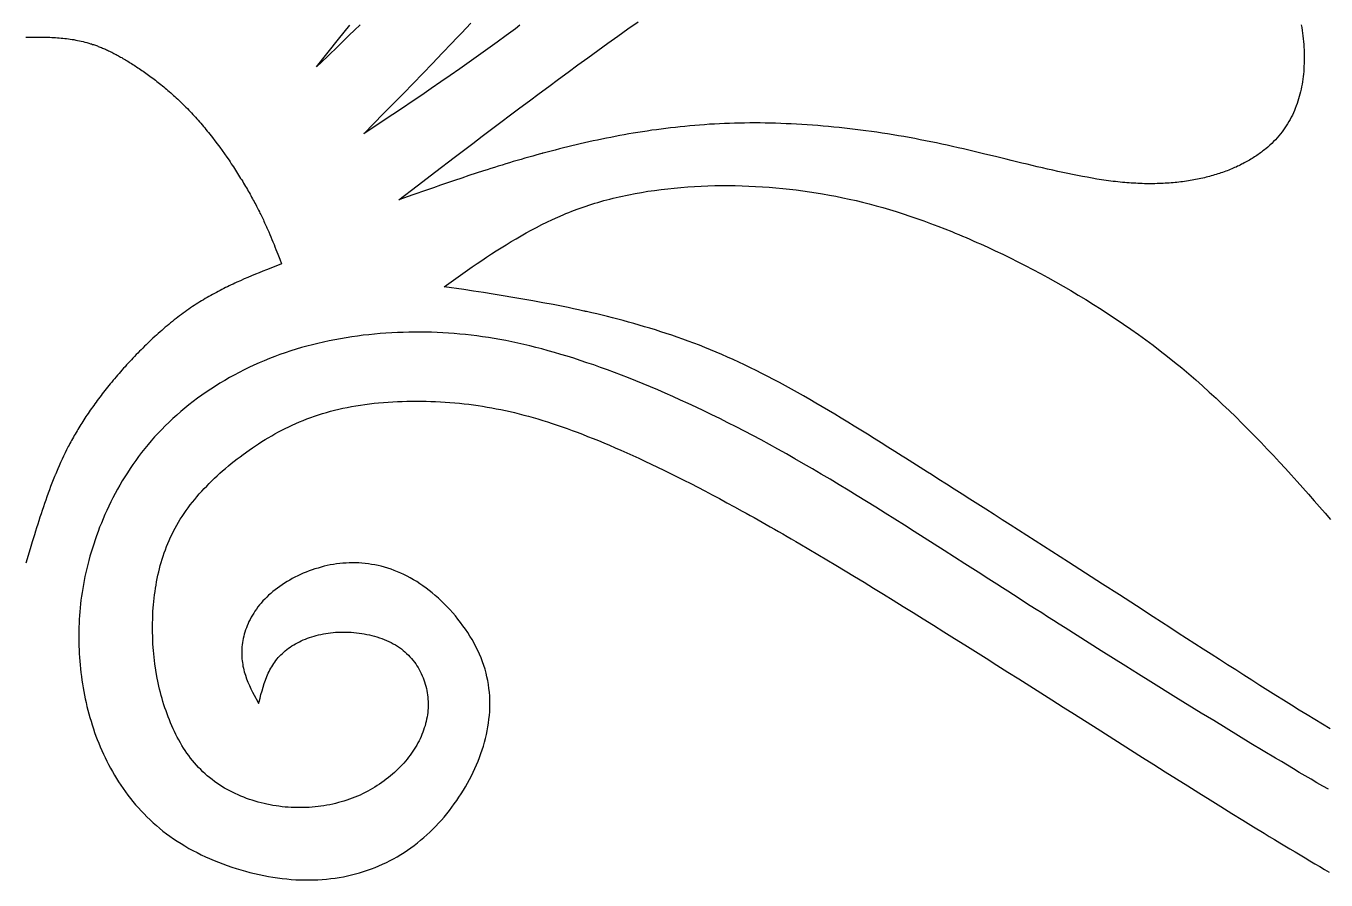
# Model space of a CAD drawing. Extents: x 0 to 279, y 0 to 212.
# Drawn here: x 147.55 to 160.34, y 111.6 to 119.99 of the extents above; entities that cross this region are included whole.
import ezdxf

# ---------------------------------------------------------------- set-up
doc = ezdxf.new("R2010")
doc.units = 0
doc.layers.add('LAYER_1', color=18, linetype='CONTINUOUS')

msp = doc.modelspace()

# ---------------------------------------------------------------- linework, layer by layer
at = {"layer": 'LAYER_1'}
for points in [[(150.838, 120.002), (150.785, 119.95), (150.732, 119.899), (150.625, 119.795), (150.517, 119.691), (150.41, 119.588), (150.627, 119.861), (150.736, 119.999)], [(152.41, 119.997), (152.365, 119.964), (152.321, 119.93), (152.276, 119.897), (152.185, 119.831), (152.094, 119.765), (152.003, 119.699), (151.911, 119.634), (151.818, 119.569), (151.725, 119.504), (151.632, 119.44), (151.538, 119.376), (151.444, 119.312), (151.35, 119.248), (151.255, 119.184), (151.065, 119.057), (150.875, 118.93), (151.07, 119.129), (151.167, 119.228), (151.264, 119.327), (151.361, 119.426), (151.457, 119.524), (151.552, 119.623), (151.647, 119.722), (151.741, 119.821), (151.788, 119.87), (151.835, 119.919), (151.881, 119.969), (151.927, 120.018)], [(160.094, 120.003), (160.099, 119.975), (160.103, 119.947), (160.107, 119.92), (160.11, 119.892), (160.113, 119.865), (160.116, 119.837), (160.118, 119.81), (160.119, 119.783), (160.121, 119.756), (160.121, 119.729), (160.122, 119.702), (160.122, 119.675), (160.122, 119.648), (160.121, 119.622), (160.12, 119.596), (160.118, 119.57), (160.117, 119.544), (160.114, 119.518), (160.111, 119.493), (160.108, 119.468), (160.105, 119.443), (160.101, 119.418), (160.096, 119.393), (160.091, 119.369), (160.086, 119.344), (160.08, 119.32), (160.074, 119.297), (160.067, 119.273), (160.06, 119.25), (160.052, 119.227), (160.044, 119.204), (160.035, 119.181), (160.026, 119.159), (160.016, 119.137), (160.006, 119.115), (159.995, 119.093), (159.983, 119.072), (159.972, 119.051), (159.959, 119.03), (159.946, 119.009), (159.933, 118.989), (159.918, 118.969), (159.904, 118.949), (159.888, 118.93), (159.872, 118.91), (159.856, 118.891), (159.839, 118.873), (159.821, 118.854), (159.803, 118.836), (159.784, 118.819), (159.764, 118.801), (159.744, 118.784), (159.734, 118.776), (159.723, 118.767), (159.713, 118.759), (159.702, 118.751), (159.691, 118.743), (159.68, 118.734), (159.668, 118.726), (159.657, 118.719), (159.645, 118.711), (159.633, 118.703), (159.621, 118.695), (159.609, 118.688), (159.597, 118.68), (159.585, 118.673), (159.572, 118.666), (159.559, 118.658), (159.546, 118.651), (159.533, 118.644), (159.52, 118.637), (159.507, 118.631), (159.493, 118.624), (159.479, 118.617), (159.466, 118.611), (159.452, 118.604), (159.438, 118.598), (159.423, 118.592), (159.409, 118.586), (159.394, 118.58), (159.38, 118.574), (159.365, 118.568), (159.35, 118.562), (159.334, 118.557), (159.319, 118.551), (159.304, 118.546), (159.288, 118.541), (159.272, 118.536), (159.256, 118.531), (159.24, 118.526), (159.224, 118.521), (159.208, 118.516), (159.191, 118.512), (159.175, 118.508), (159.158, 118.503), (159.141, 118.499), (159.124, 118.495), (159.107, 118.491), (159.089, 118.488), (159.072, 118.484), (159.054, 118.481), (159.037, 118.477), (159.019, 118.474), (159.001, 118.471), (158.983, 118.468), (158.964, 118.465), (158.946, 118.462), (158.927, 118.46), (158.909, 118.458), (158.89, 118.455), (158.871, 118.453), (158.852, 118.451), (158.833, 118.45), (158.813, 118.448), (158.794, 118.446), (158.774, 118.445), (158.755, 118.444), (158.735, 118.443), (158.715, 118.442), (158.695, 118.441), (158.675, 118.441), (158.654, 118.44), (158.634, 118.44), (158.613, 118.44), (158.592, 118.44), (158.572, 118.44), (158.551, 118.44), (158.53, 118.441), (158.508, 118.442), (158.487, 118.443), (158.466, 118.444), (158.444, 118.445), (158.422, 118.446), (158.401, 118.448), (158.379, 118.449), (158.357, 118.451), (158.334, 118.453), (158.312, 118.456), (158.29, 118.458), (158.267, 118.461), (158.245, 118.463), (158.222, 118.466), (158.199, 118.469), (158.176, 118.472), (158.13, 118.479), (158.084, 118.486), (158.037, 118.494), (157.989, 118.503), (157.942, 118.511), (157.894, 118.52), (157.845, 118.53), (157.797, 118.54), (157.748, 118.55), (157.698, 118.561), (157.649, 118.572), (157.599, 118.583), (157.549, 118.595), (157.498, 118.607), (157.447, 118.619), (157.397, 118.631), (157.345, 118.643), (157.294, 118.656), (157.242, 118.668), (157.191, 118.681), (157.087, 118.706), (156.982, 118.732), (156.877, 118.757), (156.771, 118.782), (156.718, 118.794), (156.665, 118.806), (156.612, 118.818), (156.558, 118.829), (156.505, 118.841), (156.452, 118.852), (156.399, 118.863), (156.345, 118.873), (156.292, 118.883), (156.239, 118.893), (156.185, 118.903), (156.132, 118.912), (156.079, 118.921), (156.026, 118.929), (155.973, 118.938), (155.919, 118.946), (155.866, 118.953), (155.813, 118.961), (155.76, 118.968), (155.707, 118.974), (155.654, 118.981), (155.602, 118.987), (155.549, 118.992), (155.496, 118.997), (155.444, 119.002), (155.391, 119.007), (155.339, 119.011), (155.287, 119.015), (155.234, 119.019), (155.182, 119.022), (155.131, 119.025), (155.079, 119.028), (155.027, 119.03), (154.976, 119.032), (154.924, 119.034), (154.873, 119.035), (154.822, 119.036), (154.771, 119.037), (154.721, 119.037), (154.67, 119.037), (154.62, 119.036), (154.57, 119.036), (154.52, 119.035), (154.471, 119.033), (154.421, 119.031), (154.372, 119.029), (154.323, 119.026), (154.274, 119.024), (154.225, 119.02), (154.177, 119.017), (154.129, 119.013), (154.081, 119.009), (154.033, 119.004), (153.986, 118.999), (153.939, 118.994), (153.892, 118.989), (153.845, 118.983), (153.799, 118.977), (153.752, 118.971), (153.706, 118.965), (153.661, 118.958), (153.615, 118.951), (153.57, 118.944), (153.525, 118.936), (153.48, 118.929), (153.436, 118.921), (153.391, 118.913), (153.347, 118.904), (153.303, 118.896), (153.26, 118.887), (153.217, 118.878), (153.174, 118.869), (153.131, 118.86), (153.088, 118.851), (153.046, 118.841), (153.004, 118.832), (152.962, 118.822), (152.921, 118.812), (152.88, 118.802), (152.839, 118.792), (152.798, 118.782), (152.758, 118.771), (152.718, 118.761), (152.678, 118.751), (152.638, 118.74), (152.633, 118.739), (152.631, 118.738), (152.63, 118.738), (152.629, 118.737), (152.629, 118.737), (152.624, 118.736), (152.614, 118.733), (152.575, 118.723), (152.536, 118.712), (152.497, 118.701), (152.459, 118.69), (152.421, 118.679), (152.383, 118.668), (152.345, 118.657), (152.308, 118.646), (152.271, 118.635), (152.234, 118.623), (152.197, 118.612), (152.16, 118.601), (152.124, 118.589), (152.088, 118.578), (152.051, 118.566), (151.98, 118.543), (151.909, 118.52), (151.838, 118.496), (151.768, 118.473), (151.699, 118.449), (151.63, 118.425), (151.561, 118.401), (151.492, 118.378), (151.356, 118.33), (151.22, 118.281), (151.401, 118.42), (151.583, 118.559), (151.765, 118.698), (151.856, 118.767), (151.948, 118.837), (152.04, 118.907), (152.132, 118.976), (152.224, 119.046), (152.317, 119.116), (152.41, 119.186), (152.504, 119.256), (152.598, 119.326), (152.693, 119.396), (152.788, 119.467), (152.884, 119.537), (152.981, 119.608), (153.078, 119.678), (153.176, 119.749), (153.274, 119.82), (153.373, 119.89), (153.472, 119.961), (153.572, 120.031)], [(147.553, 119.882), (147.626, 119.882), (147.662, 119.882), (147.699, 119.881), (147.735, 119.88), (147.771, 119.879), (147.789, 119.879), (147.807, 119.878), (147.826, 119.877), (147.844, 119.876), (147.862, 119.875), (147.88, 119.873), (147.898, 119.872), (147.916, 119.87), (147.934, 119.868), (147.952, 119.866), (147.97, 119.864), (147.988, 119.861), (148.006, 119.859), (148.024, 119.856), (148.042, 119.852), (148.06, 119.849), (148.078, 119.845), (148.096, 119.841), (148.114, 119.837), (148.133, 119.832), (148.151, 119.827), (148.17, 119.822), (148.188, 119.816), (148.197, 119.814), (148.207, 119.81), (148.216, 119.807), (148.226, 119.804), (148.235, 119.801), (148.245, 119.797), (148.255, 119.794), (148.264, 119.79), (148.274, 119.786), (148.284, 119.782), (148.294, 119.778), (148.304, 119.774), (148.314, 119.77), (148.324, 119.766), (148.334, 119.761), (148.344, 119.757), (148.354, 119.752), (148.365, 119.747), (148.375, 119.742), (148.386, 119.737), (148.396, 119.732), (148.407, 119.726), (148.418, 119.721), (148.429, 119.715), (148.439, 119.71), (148.451, 119.704), (148.462, 119.698), (148.473, 119.691), (148.484, 119.685), (148.496, 119.679), (148.507, 119.672), (148.519, 119.665), (148.531, 119.658), (148.543, 119.651), (148.555, 119.644), (148.567, 119.636), (148.579, 119.629), (148.591, 119.621), (148.604, 119.613), (148.616, 119.605), (148.629, 119.597), (148.641, 119.589), (148.654, 119.58), (148.667, 119.572), (148.68, 119.563), (148.693, 119.554), (148.706, 119.545), (148.719, 119.536), (148.732, 119.526), (148.745, 119.517), (148.759, 119.507), (148.772, 119.497), (148.785, 119.487), (148.799, 119.477), (148.812, 119.467), (148.826, 119.457), (148.839, 119.446), (148.853, 119.435), (148.867, 119.425), (148.88, 119.414), (148.894, 119.402), (148.908, 119.391), (148.921, 119.38), (148.935, 119.368), (148.949, 119.356), (148.962, 119.345), (148.976, 119.333), (148.99, 119.32), (149.004, 119.308), (149.017, 119.296), (149.031, 119.283), (149.045, 119.271), (149.058, 119.258), (149.072, 119.245), (149.086, 119.232), (149.099, 119.218), (149.113, 119.205), (149.126, 119.192), (149.14, 119.178), (149.153, 119.164), (149.167, 119.15), (149.18, 119.136), (149.193, 119.122), (149.207, 119.108), (149.22, 119.093), (149.233, 119.078), (149.246, 119.064), (149.259, 119.049), (149.272, 119.034), (149.285, 119.019), (149.298, 119.004), (149.311, 118.988), (149.323, 118.973), (149.336, 118.958), (149.349, 118.942), (149.361, 118.926), (149.374, 118.911), (149.386, 118.895), (149.41, 118.863), (149.434, 118.831), (149.458, 118.799), (149.482, 118.767), (149.505, 118.735), (149.527, 118.702), (149.55, 118.67), (149.561, 118.654), (149.571, 118.637), (149.582, 118.621), (149.593, 118.605), (149.603, 118.589), (149.614, 118.573), (149.624, 118.557), (149.634, 118.541), (149.644, 118.525), (149.654, 118.509), (149.664, 118.493), (149.674, 118.477), (149.684, 118.461), (149.693, 118.445), (149.702, 118.43), (149.712, 118.414), (149.721, 118.399), (149.73, 118.383), (149.738, 118.368), (149.747, 118.353), (149.756, 118.338), (149.764, 118.323), (149.772, 118.308), (149.78, 118.293), (149.788, 118.278), (149.796, 118.264), (149.804, 118.249), (149.812, 118.235), (149.819, 118.221), (149.826, 118.207), (149.833, 118.193), (149.841, 118.179), (149.848, 118.165), (149.854, 118.151), (149.861, 118.138), (149.868, 118.124), (149.874, 118.111), (149.881, 118.097), (149.887, 118.084), (149.893, 118.071), (149.899, 118.057), (149.905, 118.044), (149.911, 118.031), (149.917, 118.018), (149.923, 118.006), (149.929, 117.993), (149.94, 117.967), (149.951, 117.942), (149.961, 117.917), (149.972, 117.892), (149.982, 117.868), (149.992, 117.843), (150.001, 117.819), (150.011, 117.795), (150.02, 117.771), (150.03, 117.747), (150.048, 117.699), (150.066, 117.652), (149.993, 117.623), (149.919, 117.594), (149.882, 117.58), (149.846, 117.565), (149.809, 117.55), (149.772, 117.535), (149.735, 117.519), (149.699, 117.504), (149.662, 117.487), (149.625, 117.471), (149.607, 117.463), (149.589, 117.454), (149.57, 117.445), (149.552, 117.437), (149.534, 117.428), (149.516, 117.419), (149.497, 117.41), (149.479, 117.401), (149.461, 117.391), (149.443, 117.382), (149.425, 117.372), (149.406, 117.362), (149.388, 117.352), (149.37, 117.342), (149.352, 117.332), (149.334, 117.322), (149.316, 117.311), (149.298, 117.3), (149.28, 117.289), (149.261, 117.278), (149.243, 117.267), (149.225, 117.255), (149.207, 117.244), (149.189, 117.232), (149.171, 117.22), (149.154, 117.207), (149.136, 117.195), (149.118, 117.182), (149.1, 117.169), (149.082, 117.156), (149.064, 117.143), (149.046, 117.129), (149.029, 117.115), (149.011, 117.101), (148.993, 117.087), (148.975, 117.073), (148.958, 117.058), (148.94, 117.044), (148.923, 117.029), (148.905, 117.014), (148.888, 116.999), (148.871, 116.984), (148.853, 116.969), (148.836, 116.953), (148.819, 116.937), (148.802, 116.922), (148.785, 116.906), (148.768, 116.89), (148.751, 116.874), (148.735, 116.858), (148.718, 116.842), (148.702, 116.825), (148.685, 116.809), (148.669, 116.793), (148.653, 116.776), (148.637, 116.76), (148.621, 116.743), (148.605, 116.726), (148.589, 116.71), (148.573, 116.693), (148.558, 116.676), (148.542, 116.659), (148.527, 116.642), (148.512, 116.626), (148.497, 116.609), (148.482, 116.592), (148.468, 116.575), (148.453, 116.558), (148.439, 116.541), (148.424, 116.524), (148.41, 116.508), (148.396, 116.491), (148.382, 116.474), (148.369, 116.457), (148.355, 116.441), (148.342, 116.424), (148.329, 116.408), (148.316, 116.391), (148.303, 116.375), (148.291, 116.358), (148.278, 116.342), (148.266, 116.326), (148.254, 116.31), (148.242, 116.293), (148.23, 116.277), (148.219, 116.261), (148.208, 116.245), (148.196, 116.23), (148.185, 116.214), (148.174, 116.198), (148.164, 116.182), (148.153, 116.166), (148.143, 116.151), (148.132, 116.135), (148.122, 116.119), (148.112, 116.104), (148.102, 116.088), (148.092, 116.073), (148.083, 116.057), (148.073, 116.042), (148.064, 116.026), (148.055, 116.011), (148.046, 115.995), (148.037, 115.98), (148.028, 115.964), (148.019, 115.949), (148.011, 115.934), (148.002, 115.918), (147.994, 115.903), (147.985, 115.887), (147.977, 115.872), (147.969, 115.856), (147.953, 115.825), (147.938, 115.794), (147.923, 115.763), (147.908, 115.732), (147.894, 115.701), (147.879, 115.669), (147.866, 115.638), (147.852, 115.606), (147.845, 115.59), (147.842, 115.582), (147.842, 115.581), (147.841, 115.58), (147.841, 115.58), (147.841, 115.579), (147.84, 115.577), (147.833, 115.561), (147.82, 115.529), (147.808, 115.496), (147.795, 115.464), (147.783, 115.431), (147.771, 115.398), (147.759, 115.364), (147.747, 115.331), (147.735, 115.297), (147.724, 115.264), (147.712, 115.23), (147.701, 115.196), (147.69, 115.162), (147.679, 115.128), (147.668, 115.093), (147.657, 115.059), (147.647, 115.025), (147.636, 114.99), (147.615, 114.921), (147.594, 114.851), (147.553, 114.712)], [(160.378, 113.082), (160.303, 113.128), (160.227, 113.174), (160.151, 113.22), (160.074, 113.267), (159.998, 113.315), (159.92, 113.363), (159.843, 113.411), (159.765, 113.46), (159.686, 113.51), (159.607, 113.56), (159.528, 113.61), (159.449, 113.661), (159.369, 113.712), (159.289, 113.763), (159.209, 113.815), (159.128, 113.867), (159.047, 113.919), (158.966, 113.972), (158.884, 114.024), (158.802, 114.077), (158.72, 114.13), (158.638, 114.184), (158.472, 114.29), (158.306, 114.398), (158.139, 114.505), (157.973, 114.612), (157.806, 114.719), (157.723, 114.772), (157.641, 114.825), (157.558, 114.878), (157.476, 114.93), (157.394, 114.983), (157.313, 115.035), (157.232, 115.087), (157.152, 115.138), (157.072, 115.189), (156.992, 115.24), (156.914, 115.29), (156.835, 115.34), (156.758, 115.389), (156.681, 115.438), (156.605, 115.486), (156.53, 115.534), (156.456, 115.581), (156.419, 115.605), (156.383, 115.628), (156.346, 115.651), (156.31, 115.674), (156.274, 115.697), (156.239, 115.719), (156.203, 115.742), (156.168, 115.764), (156.098, 115.808), (156.029, 115.851), (155.961, 115.894), (155.894, 115.936), (155.828, 115.978), (155.762, 116.018), (155.697, 116.058), (155.633, 116.098), (155.569, 116.136), (155.506, 116.174), (155.444, 116.212), (155.382, 116.248), (155.32, 116.284), (155.26, 116.32), (155.2, 116.354), (155.14, 116.388), (155.081, 116.421), (155.022, 116.453), (154.963, 116.485), (154.905, 116.516), (154.848, 116.546), (154.79, 116.576), (154.733, 116.604), (154.676, 116.632), (154.62, 116.66), (154.563, 116.686), (154.507, 116.712), (154.451, 116.737), (154.396, 116.761), (154.34, 116.785), (154.285, 116.808), (154.229, 116.83), (154.175, 116.852), (154.12, 116.873), (154.065, 116.893), (154.011, 116.913), (153.957, 116.932), (153.903, 116.95), (153.849, 116.968), (153.795, 116.986), (153.742, 117.003), (153.689, 117.019), (153.636, 117.035), (153.583, 117.051), (153.53, 117.066), (153.478, 117.08), (153.426, 117.095), (153.374, 117.108), (153.322, 117.122), (153.27, 117.135), (153.219, 117.147), (153.167, 117.16), (153.116, 117.171), (153.065, 117.183), (153.062, 117.184), (153.06, 117.184), (153.06, 117.184), (153.059, 117.184), (153.056, 117.185), (153.05, 117.187), (153.037, 117.189), (152.986, 117.2), (152.936, 117.211), (152.886, 117.222), (152.836, 117.232), (152.786, 117.242), (152.736, 117.252), (152.637, 117.271), (152.538, 117.289), (152.44, 117.306), (152.342, 117.323), (152.245, 117.339), (152.148, 117.355), (152.051, 117.37), (151.954, 117.384), (151.858, 117.399), (151.665, 117.427), (151.757, 117.493), (151.85, 117.558), (151.942, 117.623), (151.989, 117.655), (152.036, 117.687), (152.083, 117.719), (152.13, 117.75), (152.178, 117.781), (152.226, 117.811), (152.274, 117.841), (152.323, 117.871), (152.372, 117.9), (152.421, 117.929), (152.471, 117.957), (152.521, 117.984), (152.572, 118.011), (152.624, 118.038), (152.676, 118.063), (152.729, 118.088), (152.782, 118.112), (152.836, 118.135), (152.863, 118.147), (152.891, 118.158), (152.919, 118.169), (152.946, 118.179), (152.974, 118.19), (153.003, 118.2), (153.031, 118.21), (153.06, 118.22), (153.088, 118.229), (153.117, 118.239), (153.146, 118.248), (153.176, 118.257), (153.205, 118.265), (153.235, 118.274), (153.265, 118.282), (153.295, 118.289), (153.326, 118.297), (153.356, 118.304), (153.387, 118.312), (153.418, 118.319), (153.449, 118.325), (153.48, 118.332), (153.542, 118.344), (153.605, 118.355), (153.669, 118.366), (153.733, 118.375), (153.798, 118.384), (153.863, 118.391), (153.928, 118.398), (153.994, 118.404), (154.06, 118.409), (154.126, 118.413), (154.193, 118.417), (154.259, 118.419), (154.326, 118.421), (154.393, 118.422), (154.46, 118.422), (154.527, 118.421), (154.594, 118.42), (154.661, 118.417), (154.728, 118.414), (154.795, 118.41), (154.861, 118.406), (154.927, 118.4), (154.994, 118.394), (155.06, 118.387), (155.125, 118.379), (155.191, 118.371), (155.257, 118.362), (155.322, 118.352), (155.387, 118.341), (155.453, 118.329), (155.518, 118.317), (155.584, 118.303), (155.649, 118.289), (155.715, 118.274), (155.78, 118.258), (155.846, 118.241), (155.912, 118.224), (155.978, 118.205), (156.045, 118.186), (156.111, 118.166), (156.178, 118.144), (156.245, 118.122), (156.313, 118.099), (156.381, 118.075), (156.449, 118.05), (156.518, 118.024), (156.587, 117.997), (156.656, 117.969), (156.691, 117.955), (156.727, 117.941), (156.762, 117.926), (156.797, 117.911), (156.833, 117.895), (156.868, 117.88), (156.904, 117.864), (156.94, 117.848), (157.012, 117.815), (157.085, 117.782), (157.158, 117.747), (157.232, 117.711), (157.305, 117.674), (157.379, 117.637), (157.453, 117.598), (157.528, 117.558), (157.602, 117.518), (157.677, 117.476), (157.752, 117.434), (157.827, 117.39), (157.901, 117.346), (157.976, 117.301), (158.05, 117.254), (158.125, 117.207), (158.199, 117.159), (158.272, 117.11), (158.346, 117.06), (158.419, 117.009), (158.492, 116.958), (158.564, 116.905), (158.636, 116.852), (158.707, 116.797), (158.778, 116.742), (158.848, 116.686), (158.918, 116.629), (158.987, 116.571), (159.055, 116.513), (159.122, 116.453), (159.189, 116.393), (159.255, 116.333), (159.32, 116.271), (159.385, 116.21), (159.449, 116.148), (159.513, 116.085), (159.575, 116.022), (159.637, 115.959), (159.699, 115.896), (159.759, 115.832), (159.819, 115.769), (159.878, 115.705), (159.937, 115.641), (159.995, 115.578), (160.052, 115.514), (160.109, 115.451), (160.165, 115.388), (160.22, 115.325), (160.274, 115.263), (160.328, 115.201), (160.382, 115.139)], [(160.36, 112.488), (160.304, 112.52), (160.247, 112.553), (160.19, 112.587), (160.132, 112.621), (160.074, 112.655), (160.016, 112.69), (159.957, 112.725), (159.898, 112.76), (159.839, 112.795), (159.719, 112.867), (159.599, 112.94), (159.477, 113.013), (159.355, 113.088), (159.232, 113.163), (159.109, 113.238), (158.861, 113.391), (158.615, 113.544), (158.492, 113.621), (158.369, 113.697), (158.248, 113.773), (158.127, 113.849), (158.007, 113.925), (157.889, 114), (157.771, 114.074), (157.713, 114.111), (157.656, 114.148), (157.598, 114.184), (157.542, 114.221), (157.485, 114.257), (157.429, 114.293), (157.373, 114.328), (157.318, 114.364), (157.263, 114.399), (157.209, 114.434), (157.155, 114.468), (157.101, 114.503), (157.048, 114.537), (156.995, 114.571), (156.942, 114.605), (156.89, 114.638), (156.786, 114.705), (156.684, 114.77), (156.583, 114.835), (156.483, 114.898), (156.385, 114.961), (156.288, 115.023), (156.192, 115.084), (156.097, 115.143), (156.003, 115.202), (155.91, 115.26), (155.818, 115.317), (155.727, 115.373), (155.637, 115.428), (155.548, 115.482), (155.46, 115.535), (155.373, 115.587), (155.286, 115.638), (155.2, 115.688), (155.115, 115.737), (155.031, 115.784), (154.947, 115.831), (154.863, 115.877), (154.781, 115.922), (154.699, 115.966), (154.617, 116.008), (154.537, 116.05), (154.456, 116.091), (154.377, 116.131), (154.298, 116.169), (154.22, 116.207), (154.143, 116.244), (154.066, 116.28), (153.99, 116.314), (153.915, 116.348), (153.84, 116.381), (153.766, 116.413), (153.693, 116.444), (153.621, 116.474), (153.549, 116.503), (153.478, 116.532), (153.408, 116.559), (153.339, 116.585), (153.27, 116.611), (153.203, 116.635), (153.136, 116.659), (153.069, 116.681), (153.004, 116.703), (152.939, 116.724), (152.876, 116.744), (152.812, 116.763), (152.75, 116.782), (152.688, 116.799), (152.627, 116.816), (152.567, 116.831), (152.507, 116.846), (152.447, 116.86), (152.388, 116.873), (152.33, 116.886), (152.272, 116.898), (152.214, 116.908), (152.157, 116.918), (152.1, 116.928), (152.043, 116.936), (151.987, 116.944), (151.931, 116.951), (151.875, 116.957), (151.819, 116.963), (151.763, 116.968), (151.707, 116.972), (151.652, 116.975), (151.596, 116.978), (151.541, 116.98), (151.485, 116.981), (151.429, 116.982), (151.373, 116.981), (151.317, 116.981), (151.261, 116.979), (151.205, 116.977), (151.149, 116.974), (151.092, 116.971), (151.036, 116.967), (150.98, 116.962), (150.924, 116.956), (150.868, 116.95), (150.812, 116.942), (150.756, 116.935), (150.7, 116.926), (150.645, 116.916), (150.589, 116.906), (150.534, 116.895), (150.479, 116.884), (150.424, 116.871), (150.37, 116.858), (150.316, 116.844), (150.262, 116.829), (150.209, 116.813), (150.156, 116.797), (150.103, 116.779), (150.05, 116.761), (149.999, 116.742), (149.947, 116.722), (149.896, 116.701), (149.846, 116.68), (149.795, 116.657), (149.746, 116.634), (149.697, 116.61), (149.648, 116.586), (149.601, 116.56), (149.553, 116.534), (149.507, 116.507), (149.46, 116.479), (149.415, 116.451), (149.37, 116.422), (149.326, 116.392), (149.282, 116.362), (149.239, 116.331), (149.197, 116.299), (149.156, 116.267), (149.115, 116.234), (149.075, 116.2), (149.036, 116.166), (148.998, 116.132), (148.96, 116.097), (148.923, 116.061), (148.888, 116.025), (148.852, 115.988), (148.818, 115.951), (148.785, 115.914), (148.753, 115.876), (148.721, 115.838), (148.69, 115.799), (148.661, 115.76), (148.632, 115.72), (148.604, 115.681), (148.576, 115.64), (148.55, 115.6), (148.524, 115.56), (148.499, 115.519), (148.475, 115.478), (148.452, 115.437), (148.43, 115.395), (148.408, 115.354), (148.387, 115.313), (148.367, 115.271), (148.348, 115.23), (148.329, 115.188), (148.311, 115.147), (148.294, 115.105), (148.277, 115.064), (148.262, 115.022), (148.247, 114.981), (148.232, 114.94), (148.219, 114.899), (148.206, 114.858), (148.193, 114.818), (148.182, 114.778), (148.171, 114.738), (148.16, 114.698), (148.15, 114.658), (148.141, 114.619), (148.133, 114.58), (148.125, 114.541), (148.117, 114.502), (148.111, 114.463), (148.104, 114.424), (148.099, 114.386), (148.094, 114.348), (148.089, 114.31), (148.085, 114.272), (148.082, 114.234), (148.079, 114.196), (148.077, 114.158), (148.075, 114.121), (148.073, 114.083), (148.073, 114.046), (148.072, 114.008), (148.072, 113.971), (148.073, 113.934), (148.074, 113.896), (148.075, 113.859), (148.077, 113.822), (148.08, 113.785), (148.083, 113.747), (148.086, 113.71), (148.09, 113.673), (148.094, 113.636), (148.098, 113.598), (148.103, 113.561), (148.109, 113.524), (148.115, 113.487), (148.122, 113.45), (148.129, 113.413), (148.136, 113.376), (148.144, 113.34), (148.153, 113.303), (148.162, 113.266), (148.172, 113.23), (148.182, 113.193), (148.193, 113.157), (148.204, 113.121), (148.216, 113.084), (148.228, 113.048), (148.241, 113.012), (148.254, 112.977), (148.268, 112.941), (148.283, 112.906), (148.298, 112.87), (148.314, 112.835), (148.331, 112.8), (148.348, 112.765), (148.366, 112.731), (148.384, 112.696), (148.403, 112.662), (148.423, 112.628), (148.443, 112.594), (148.464, 112.561), (148.486, 112.528), (148.508, 112.495), (148.531, 112.463), (148.555, 112.43), (148.58, 112.399), (148.605, 112.367), (148.631, 112.336), (148.658, 112.306), (148.685, 112.276), (148.714, 112.246), (148.743, 112.217), (148.773, 112.188), (148.803, 112.16), (148.835, 112.132), (148.867, 112.105), (148.9, 112.078), (148.934, 112.052), (148.969, 112.026), (149.004, 112.002), (149.041, 111.977), (149.078, 111.954), (149.116, 111.931), (149.155, 111.908), (149.195, 111.887), (149.235, 111.866), (149.276, 111.845), (149.317, 111.826), (149.359, 111.807), (149.402, 111.789), (149.445, 111.771), (149.488, 111.755), (149.532, 111.739), (149.576, 111.724), (149.621, 111.709), (149.665, 111.696), (149.71, 111.683), (149.755, 111.671), (149.801, 111.66), (149.846, 111.65), (149.891, 111.641), (149.937, 111.632), (149.982, 111.624), (150.027, 111.618), (150.072, 111.612), (150.117, 111.607), (150.161, 111.603), (150.206, 111.6), (150.25, 111.598), (150.294, 111.597), (150.337, 111.597), (150.38, 111.598), (150.423, 111.599), (150.466, 111.602), (150.508, 111.606), (150.55, 111.61), (150.592, 111.616), (150.633, 111.622), (150.674, 111.629), (150.714, 111.637), (150.754, 111.647), (150.794, 111.657), (150.833, 111.668), (150.872, 111.679), (150.911, 111.692), (150.949, 111.706), (150.986, 111.72), (151.024, 111.735), (151.06, 111.752), (151.097, 111.769), (151.133, 111.787), (151.168, 111.806), (151.203, 111.826), (151.238, 111.846), (151.272, 111.868), (151.305, 111.89), (151.338, 111.913), (151.371, 111.937), (151.403, 111.962), (151.434, 111.988), (151.465, 112.014), (151.495, 112.041), (151.525, 112.068), (151.554, 112.097), (151.583, 112.126), (151.611, 112.155), (151.638, 112.185), (151.665, 112.216), (151.691, 112.247), (151.716, 112.279), (151.741, 112.312), (151.765, 112.344), (151.789, 112.378), (151.811, 112.411), (151.833, 112.445), (151.855, 112.48), (151.875, 112.514), (151.895, 112.549), (151.914, 112.585), (151.933, 112.62), (151.95, 112.656), (151.967, 112.692), (151.983, 112.729), (151.998, 112.765), (152.013, 112.802), (152.026, 112.839), (152.039, 112.876), (152.051, 112.913), (152.061, 112.951), (152.071, 112.988), (152.08, 113.026), (152.088, 113.063), (152.095, 113.101), (152.101, 113.139), (152.106, 113.177), (152.11, 113.215), (152.113, 113.253), (152.115, 113.291), (152.115, 113.329), (152.115, 113.367), (152.113, 113.405), (152.11, 113.442), (152.106, 113.48), (152.101, 113.518), (152.094, 113.556), (152.086, 113.593), (152.077, 113.631), (152.067, 113.668), (152.055, 113.705), (152.042, 113.742), (152.028, 113.779), (152.012, 113.816), (151.996, 113.852), (151.978, 113.888), (151.959, 113.924), (151.939, 113.959), (151.918, 113.994), (151.897, 114.029), (151.874, 114.062), (151.85, 114.096), (151.826, 114.129), (151.801, 114.161), (151.775, 114.193), (151.749, 114.224), (151.722, 114.254), (151.694, 114.283), (151.666, 114.312), (151.637, 114.34), (151.608, 114.367), (151.578, 114.393), (151.548, 114.418), (151.518, 114.443), (151.487, 114.466), (151.457, 114.488), (151.426, 114.509), (151.395, 114.529), (151.364, 114.548), (151.332, 114.566), (151.301, 114.583), (151.269, 114.599), (151.238, 114.613), (151.206, 114.627), (151.175, 114.639), (151.143, 114.651), (151.111, 114.661), (151.079, 114.671), (151.047, 114.68), (151.016, 114.687), (150.984, 114.694), (150.952, 114.699), (150.92, 114.704), (150.889, 114.708), (150.857, 114.711), (150.825, 114.713), (150.794, 114.714), (150.762, 114.714), (150.731, 114.714), (150.7, 114.712), (150.669, 114.71), (150.638, 114.707), (150.607, 114.703), (150.576, 114.698), (150.545, 114.693), (150.515, 114.687), (150.485, 114.68), (150.455, 114.672), (150.425, 114.663), (150.395, 114.654), (150.366, 114.644), (150.337, 114.634), (150.309, 114.623), (150.28, 114.611), (150.253, 114.599), (150.225, 114.586), (150.198, 114.573), (150.172, 114.559), (150.146, 114.544), (150.121, 114.529), (150.096, 114.514), (150.071, 114.498), (150.048, 114.482), (150.025, 114.465), (150.002, 114.448), (149.981, 114.431), (149.96, 114.413), (149.939, 114.395), (149.92, 114.376), (149.901, 114.358), (149.883, 114.339), (149.866, 114.319), (149.849, 114.3), (149.834, 114.28), (149.819, 114.26), (149.805, 114.24), (149.792, 114.22), (149.779, 114.199), (149.767, 114.179), (149.756, 114.158), (149.746, 114.138), (149.737, 114.117), (149.728, 114.096), (149.72, 114.075), (149.712, 114.054), (149.706, 114.033), (149.7, 114.012), (149.694, 113.992), (149.69, 113.971), (149.686, 113.95), (149.682, 113.93), (149.679, 113.909), (149.677, 113.889), (149.676, 113.869), (149.675, 113.849), (149.674, 113.829), (149.675, 113.809), (149.675, 113.79), (149.677, 113.771), (149.679, 113.752), (149.681, 113.734), (149.684, 113.715), (149.687, 113.697), (149.691, 113.679), (149.695, 113.661), (149.7, 113.644), (149.711, 113.609), (149.723, 113.575), (149.736, 113.542), (149.75, 113.509), (149.765, 113.476), (149.781, 113.444), (149.798, 113.412), (149.832, 113.349), (149.841, 113.333), (149.841, 113.332), (149.841, 113.332), (149.841, 113.332), (149.841, 113.333), (149.842, 113.335), (149.843, 113.34), (149.845, 113.349), (149.855, 113.385), (149.864, 113.421), (149.874, 113.457), (149.884, 113.492), (149.895, 113.527), (149.907, 113.562), (149.921, 113.596), (149.935, 113.629), (149.943, 113.645), (149.951, 113.662), (149.96, 113.678), (149.969, 113.693), (149.979, 113.709), (149.989, 113.724), (149.999, 113.739), (150.01, 113.754), (150.022, 113.769), (150.034, 113.783), (150.046, 113.797), (150.06, 113.811), (150.074, 113.824), (150.088, 113.837), (150.103, 113.85), (150.118, 113.862), (150.134, 113.874), (150.151, 113.886), (150.168, 113.897), (150.186, 113.908), (150.204, 113.918), (150.222, 113.929), (150.241, 113.938), (150.26, 113.948), (150.28, 113.956), (150.3, 113.965), (150.321, 113.973), (150.342, 113.98), (150.364, 113.988), (150.386, 113.994), (150.408, 114), (150.431, 114.006), (150.453, 114.011), (150.477, 114.016), (150.5, 114.02), (150.524, 114.023), (150.549, 114.027), (150.573, 114.029), (150.598, 114.031), (150.623, 114.032), (150.649, 114.033), (150.674, 114.034), (150.7, 114.033), (150.725, 114.033), (150.751, 114.031), (150.777, 114.029), (150.803, 114.027), (150.829, 114.024), (150.854, 114.02), (150.88, 114.016), (150.905, 114.011), (150.93, 114.006), (150.955, 114), (150.98, 113.993), (151.004, 113.986), (151.028, 113.978), (151.052, 113.97), (151.076, 113.961), (151.098, 113.952), (151.121, 113.942), (151.143, 113.931), (151.164, 113.919), (151.185, 113.908), (151.205, 113.895), (151.225, 113.882), (151.244, 113.868), (151.262, 113.854), (151.279, 113.839), (151.296, 113.824), (151.313, 113.808), (151.328, 113.791), (151.343, 113.774), (151.358, 113.757), (151.372, 113.739), (151.385, 113.721), (151.397, 113.703), (151.409, 113.684), (151.42, 113.665), (151.43, 113.645), (151.44, 113.625), (151.449, 113.605), (151.458, 113.585), (151.466, 113.564), (151.473, 113.544), (151.479, 113.523), (151.485, 113.502), (151.49, 113.48), (151.495, 113.459), (151.498, 113.438), (151.502, 113.416), (151.504, 113.394), (151.506, 113.373), (151.507, 113.351), (151.508, 113.329), (151.507, 113.308), (151.507, 113.286), (151.505, 113.264), (151.503, 113.242), (151.5, 113.221), (151.497, 113.199), (151.493, 113.177), (151.488, 113.156), (151.483, 113.134), (151.477, 113.113), (151.47, 113.091), (151.463, 113.07), (151.455, 113.049), (151.447, 113.027), (151.438, 113.006), (151.428, 112.985), (151.418, 112.965), (151.407, 112.944), (151.396, 112.923), (151.384, 112.903), (151.371, 112.883), (151.358, 112.862), (151.344, 112.842), (151.33, 112.823), (151.315, 112.803), (151.3, 112.784), (151.284, 112.764), (151.267, 112.745), (151.25, 112.727), (151.233, 112.708), (151.214, 112.69), (151.196, 112.672), (151.177, 112.654), (151.157, 112.637), (151.137, 112.62), (151.117, 112.603), (151.096, 112.587), (151.074, 112.571), (151.052, 112.555), (151.03, 112.54), (151.007, 112.525), (150.984, 112.51), (150.961, 112.496), (150.937, 112.482), (150.913, 112.469), (150.888, 112.456), (150.863, 112.444), (150.838, 112.432), (150.812, 112.421), (150.786, 112.41), (150.76, 112.4), (150.734, 112.39), (150.707, 112.381), (150.68, 112.372), (150.652, 112.364), (150.625, 112.357), (150.597, 112.349), (150.569, 112.343), (150.54, 112.337), (150.512, 112.332), (150.483, 112.327), (150.454, 112.322), (150.425, 112.319), (150.396, 112.315), (150.367, 112.313), (150.338, 112.311), (150.308, 112.309), (150.279, 112.308), (150.249, 112.308), (150.219, 112.308), (150.19, 112.308), (150.16, 112.31), (150.13, 112.312), (150.101, 112.314), (150.071, 112.317), (150.041, 112.321), (150.012, 112.325), (149.982, 112.33), (149.953, 112.335), (149.923, 112.341), (149.894, 112.348), (149.865, 112.355), (149.836, 112.362), (149.807, 112.371), (149.778, 112.38), (149.75, 112.389), (149.722, 112.399), (149.694, 112.41), (149.666, 112.421), (149.639, 112.433), (149.611, 112.446), (149.585, 112.459), (149.558, 112.472), (149.532, 112.486), (149.506, 112.501), (149.48, 112.517), (149.455, 112.533), (149.431, 112.549), (149.406, 112.566), (149.383, 112.584), (149.359, 112.603), (149.336, 112.622), (149.314, 112.641), (149.292, 112.661), (149.271, 112.682), (149.25, 112.704), (149.23, 112.726), (149.21, 112.748), (149.191, 112.771), (149.172, 112.795), (149.154, 112.819), (149.136, 112.844), (149.119, 112.869), (149.103, 112.894), (149.086, 112.92), (149.071, 112.946), (149.056, 112.973), (149.041, 113), (149.027, 113.028), (149.013, 113.056), (149, 113.084), (148.987, 113.112), (148.975, 113.141), (148.963, 113.17), (148.951, 113.2), (148.94, 113.229), (148.93, 113.259), (148.919, 113.289), (148.91, 113.319), (148.9, 113.35), (148.892, 113.38), (148.883, 113.411), (148.875, 113.441), (148.867, 113.472), (148.86, 113.503), (148.853, 113.535), (148.841, 113.597), (148.83, 113.66), (148.82, 113.723), (148.812, 113.787), (148.806, 113.851), (148.802, 113.915), (148.799, 113.979), (148.797, 114.044), (148.797, 114.108), (148.799, 114.173), (148.802, 114.238), (148.807, 114.302), (148.81, 114.335), (148.814, 114.367), (148.818, 114.399), (148.822, 114.431), (148.827, 114.464), (148.832, 114.496), (148.838, 114.528), (148.844, 114.56), (148.851, 114.592), (148.858, 114.624), (148.866, 114.655), (148.874, 114.687), (148.883, 114.718), (148.893, 114.75), (148.902, 114.781), (148.913, 114.812), (148.924, 114.843), (148.936, 114.874), (148.948, 114.904), (148.961, 114.935), (148.975, 114.965), (148.989, 114.995), (149.004, 115.025), (149.019, 115.054), (149.036, 115.084), (149.053, 115.113), (149.07, 115.142), (149.089, 115.17), (149.108, 115.199), (149.127, 115.227), (149.147, 115.255), (149.168, 115.283), (149.19, 115.31), (149.212, 115.337), (149.234, 115.364), (149.257, 115.391), (149.281, 115.417), (149.305, 115.443), (149.33, 115.469), (149.355, 115.495), (149.381, 115.52), (149.407, 115.545), (149.433, 115.57), (149.46, 115.594), (149.487, 115.618), (149.515, 115.642), (149.543, 115.666), (149.572, 115.689), (149.6, 115.712), (149.629, 115.735), (149.659, 115.757), (149.688, 115.779), (149.749, 115.823), (149.779, 115.844), (149.81, 115.865), (149.841, 115.885), (149.872, 115.905), (149.904, 115.925), (149.936, 115.944), (149.969, 115.963), (150.001, 115.982), (150.035, 116), (150.068, 116.018), (150.102, 116.035), (150.137, 116.052), (150.172, 116.068), (150.207, 116.084), (150.243, 116.1), (150.279, 116.114), (150.316, 116.129), (150.353, 116.143), (150.391, 116.156), (150.429, 116.169), (150.468, 116.181), (150.507, 116.193), (150.547, 116.204), (150.587, 116.214), (150.628, 116.224), (150.67, 116.234), (150.712, 116.242), (150.755, 116.251), (150.798, 116.258), (150.842, 116.265), (150.886, 116.271), (150.931, 116.277), (150.976, 116.282), (151.021, 116.287), (151.067, 116.291), (151.113, 116.294), (151.159, 116.297), (151.206, 116.299), (151.252, 116.301), (151.299, 116.303), (151.346, 116.303), (151.393, 116.303), (151.44, 116.303), (151.487, 116.302), (151.534, 116.301), (151.581, 116.299), (151.628, 116.297), (151.675, 116.294), (151.722, 116.29), (151.769, 116.286), (151.815, 116.282), (151.861, 116.277), (151.907, 116.272), (151.952, 116.266), (151.998, 116.259), (152.043, 116.253), (152.088, 116.245), (152.133, 116.237), (152.178, 116.229), (152.223, 116.22), (152.268, 116.211), (152.313, 116.201), (152.358, 116.19), (152.403, 116.179), (152.449, 116.167), (152.495, 116.155), (152.541, 116.142), (152.587, 116.128), (152.634, 116.114), (152.681, 116.099), (152.728, 116.084), (152.776, 116.068), (152.825, 116.051), (152.874, 116.034), (152.923, 116.016), (152.974, 115.997), (153.025, 115.977), (153.076, 115.957), (153.129, 115.936), (153.182, 115.915), (153.236, 115.892), (153.291, 115.869), (153.347, 115.845), (153.403, 115.821), (153.461, 115.795), (153.519, 115.769), (153.579, 115.742), (153.639, 115.714), (153.701, 115.685), (153.763, 115.655), (153.826, 115.624), (153.891, 115.593), (153.956, 115.56), (154.023, 115.527), (154.091, 115.493), (154.159, 115.457), (154.229, 115.421), (154.3, 115.383), (154.373, 115.345), (154.446, 115.305), (154.521, 115.265), (154.597, 115.223), (154.635, 115.202), (154.674, 115.18), (154.713, 115.158), (154.752, 115.136), (154.792, 115.114), (154.832, 115.091), (154.872, 115.068), (154.913, 115.045), (154.954, 115.022), (154.996, 114.998), (155.037, 114.974), (155.079, 114.949), (155.122, 114.924), (155.164, 114.9), (155.251, 114.849), (155.338, 114.797), (155.427, 114.744), (155.517, 114.69), (155.608, 114.635), (155.7, 114.579), (155.794, 114.523), (155.888, 114.465), (155.984, 114.406), (156.081, 114.347), (156.178, 114.286), (156.277, 114.225), (156.377, 114.163), (156.477, 114.1), (156.579, 114.037), (156.682, 113.972), (156.785, 113.908), (156.889, 113.842), (156.994, 113.776), (157.1, 113.709), (157.207, 113.641), (157.315, 113.573), (157.423, 113.505), (157.532, 113.436), (157.642, 113.366), (157.752, 113.296), (157.863, 113.226), (158.086, 113.085), (158.533, 112.801), (158.644, 112.731), (158.756, 112.661), (158.867, 112.591), (158.977, 112.522), (159.087, 112.453), (159.196, 112.385), (159.304, 112.318), (159.412, 112.251), (159.518, 112.185), (159.624, 112.12), (159.728, 112.057), (159.779, 112.025), (159.831, 111.994), (159.882, 111.963), (159.932, 111.933), (159.982, 111.902), (160.032, 111.873), (160.082, 111.843), (160.131, 111.814), (160.179, 111.785), (160.227, 111.756), (160.275, 111.728), (160.322, 111.701), (160.369, 111.673)]]:
    msp.add_lwpolyline(points, dxfattribs=at)

doc.saveas('drawing.dxf')
